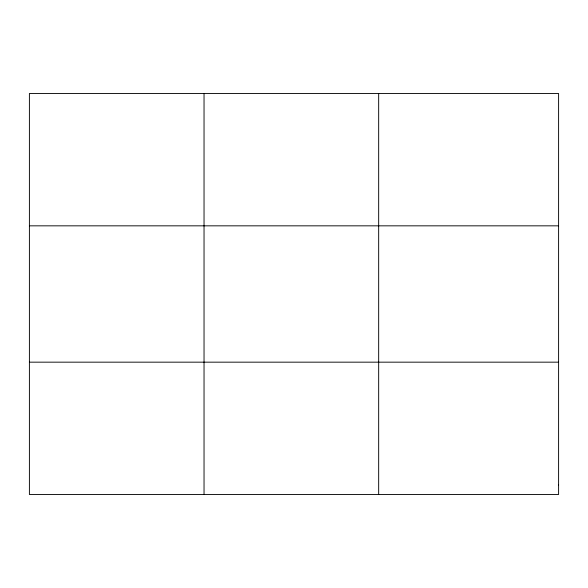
<?xml version="1.0" encoding="UTF-8"?>
<svg xmlns="http://www.w3.org/2000/svg" width="588" height="588" viewBox="0 0 588 588"><rect width="100%" height="100%" fill="white"/><g stroke="black" fill="none" stroke-linecap="round" stroke-linejoin="round"><path stroke-width="0.88" d="M204.036 93.507L204.036 494.493M378.672 93.507L378.672 494.493M29.4 225.836L558.6 225.836M29.4 362.164L558.6 362.164M558.6 485.041L558.6 494.493L29.4 494.493L29.4 93.507L558.6 93.507L558.6 485.041"/></g></svg>
